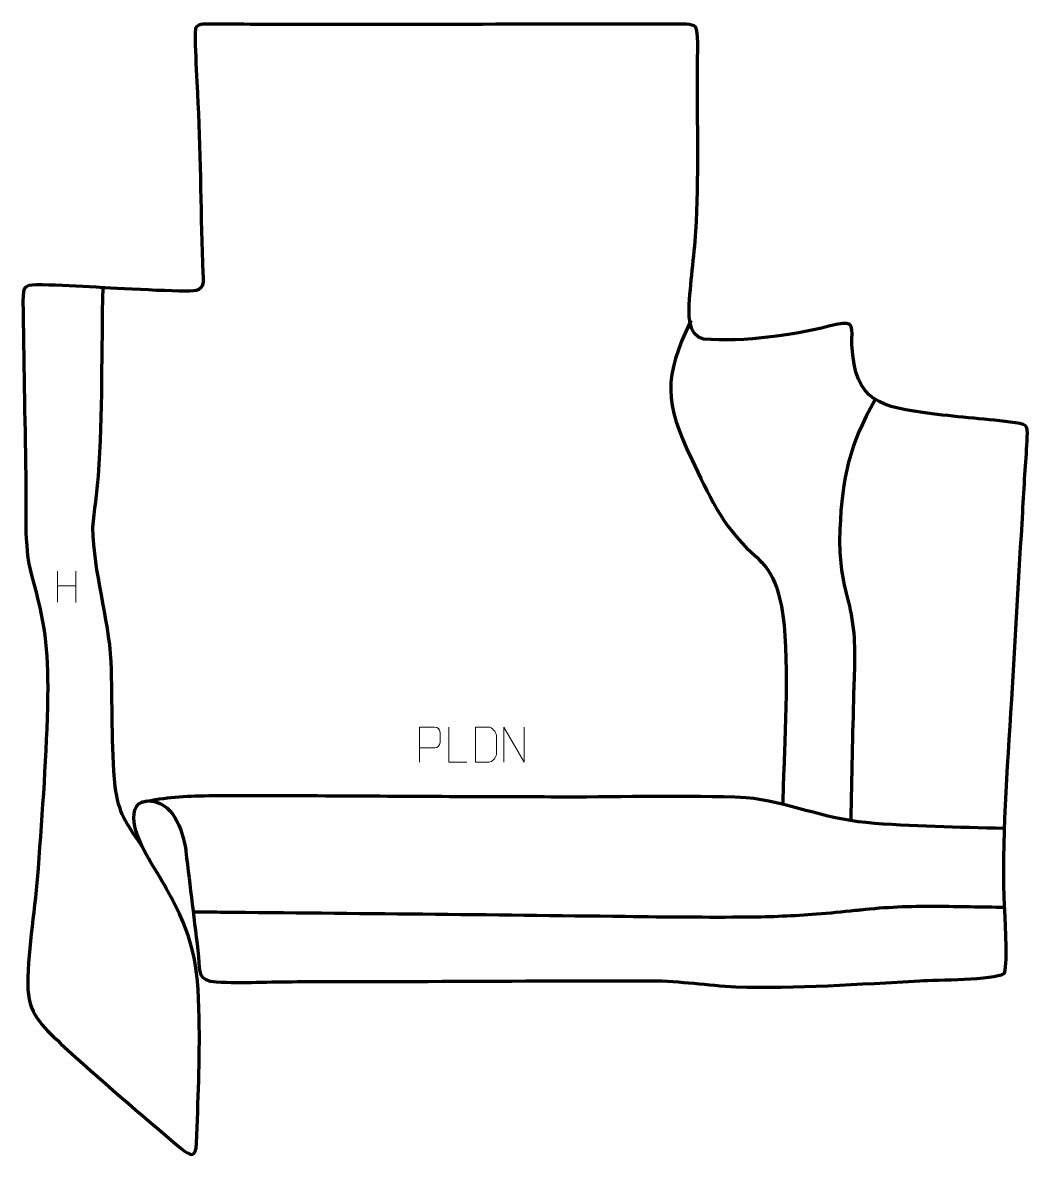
# Model space of a CAD drawing. Header units: millimetres. Extents: x 1152 to 1869, y 152 to 961.
import ezdxf

# ---------------------------------------------------------------- set-up
doc = ezdxf.new("R2010")
doc.units = ezdxf.units.MM
doc.header["$MEASUREMENT"] = 0
doc.layers.add('layer 1', color=7, linetype='Continuous')
doc.layers.add('layer 2', color=7, linetype='Continuous')

msp = doc.modelspace()

# ---------------------------------------------------------------- linework, layer by layer
at = {"layer": 'layer 1', "color": 142, "lineweight": 158}
for points, knots in [([(1209.3171, 772.3503), (1208.3635, 727.8493), (1209.1153, 682.6169), (1206.1035, 638.2587), (1206.1035, 638.2587), (1205.2535, 625.7408), (1203.0267, 613.6092), (1202.1491, 601.3383), (1202.1491, 601.3383), (1202.6235, 568.8818), (1213.4029, 538.2753), (1215.0724, 505.7491), (1215.0724, 505.7491), (1216.3366, 476.6309), (1214.9627, 445.8078), (1218.0551, 417.0475), (1218.0551, 417.0475), (1220.4668, 398.0317), (1225.6018, 391.166), (1236.3167, 376.0264)], [0, 0, 0, 0, 0.16666667, 0.16666667, 0.16666667, 0.16666667, 0.33333333, 0.33333333, 0.33333333, 0.33333333, 0.5, 0.5, 0.5, 0.5, 0.66666667, 0.66666667, 0.66666667, 0.66666667, 1, 1, 1, 1]), ([(1628.1424, 748.9297), (1608.483, 707.9977), (1609.1393, 690.6145), (1628.6727, 649.9055), (1628.6727, 649.9055), (1640.1501, 625.9859), (1651.0238, 601.777), (1671.1522, 583.7355), (1671.1522, 583.7355), (1682.8765, 573.3518), (1687.3652, 566.678), (1691.2826, 551.2067), (1691.2826, 551.2067), (1698.6834, 521.9778), (1695.4016, 460.546), (1694.2227, 428.6962), (1694.2227, 428.6962), (1693.9161, 420.4123), (1693.6318, 412.1315), (1693.4241, 403.8444)], [0, 0, 0, 0, 0.16666667, 0.16666667, 0.16666667, 0.16666667, 0.33333333, 0.33333333, 0.33333333, 0.33333333, 0.5, 0.5, 0.5, 0.5, 0.66666667, 0.66666667, 0.66666667, 0.66666667, 1, 1, 1, 1]), ([(1759.3762, 692.5148), (1740.6142, 660.0605), (1735.8144, 637.2478), (1734.1645, 600.0368), (1734.1645, 600.0368), (1733.4986, 585.0179), (1734.4879, 572.3939), (1737.8577, 557.7225), (1737.8577, 557.7225), (1737.8577, 557.7225), (1738.0881, 556.7521), (1738.0881, 556.7521), (1738.0881, 556.7521), (1738.0881, 556.7521), (1738.3557, 555.6745), (1738.3557, 555.6745), (1738.3557, 555.6745), (1739.6827, 550.633), (1740.982, 545.7499), (1741.9883, 540.624), (1741.9883, 540.624), (1741.9883, 540.624), (1742.1751, 539.6445), (1742.1751, 539.6445), (1742.1751, 539.6445), (1745.5921, 521.1949), (1744.6361, 505.2466), (1744.0207, 486.7021), (1744.0207, 486.7021), (1743.9895, 485.7469), (1743.9607, 484.7917), (1743.9325, 483.8363), (1743.9325, 483.8363), (1743.1337, 453.6939), (1742.5446, 423.546), (1741.8423, 393.4011)], [0, 0, 0, 0, 0.1, 0.1, 0.1, 0.1, 0.2, 0.2, 0.2, 0.2, 0.3, 0.3, 0.3, 0.3, 0.4, 0.4, 0.4, 0.4, 0.5, 0.5, 0.5, 0.5, 0.6, 0.6, 0.6, 0.6, 0.7, 0.7, 0.7, 0.7, 0.8, 0.8, 0.8, 0.8, 1, 1, 1, 1]), ([(1237.2185, 405.9269), (1255.2251, 409.4633), (1266.5877, 410.3699), (1284.9064, 410.4785), (1284.9064, 410.4785), (1343.7874, 410.8276), (1402.873, 410.1702), (1461.7795, 409.9658), (1461.7795, 409.9658), (1487.1526, 409.8777), (1512.5257, 409.7896), (1537.8988, 409.7016), (1537.8988, 409.7016), (1580.8822, 409.6191), (1624.455, 411.1174), (1667.3519, 409.2634), (1667.3519, 409.2634), (1696.6269, 406.1129), (1723.0735, 394.2505), (1752.7114, 391.5152), (1752.7114, 391.5152), (1785.459, 388.5268), (1818.3358, 388.3913), (1851.1746, 387.2371)], [0, 0, 0, 0, 0.14285714, 0.14285714, 0.14285714, 0.14285714, 0.28571429, 0.28571429, 0.28571429, 0.28571429, 0.42857143, 0.42857143, 0.42857143, 0.42857143, 0.57142857, 0.57142857, 0.57142857, 0.57142857, 0.71428571, 0.71428571, 0.71428571, 0.71428571, 1, 1, 1, 1]), ([(1273.9519, 327.7773), (1280.3079, 327.7171), (1286.664, 327.6569), (1293.02, 327.5967), (1293.02, 327.5967), (1389.216, 326.6855), (1485.4132, 325.8127), (1581.6052, 324.542), (1581.6052, 324.542), (1610.733, 324.1563), (1639.8534, 323.8972), (1668.984, 324.1245), (1668.984, 324.1245), (1685.2082, 324.2546), (1701.3406, 324.9938), (1717.5158, 326.2501), (1717.5158, 326.2501), (1726.7409, 326.9882), (1735.9433, 327.8255), (1745.1459, 328.8084), (1745.1459, 328.8084), (1745.1459, 328.8084), (1746.0988, 328.9108), (1746.0988, 328.9108), (1746.0988, 328.9108), (1747.07, 329.0166), (1748.0412, 329.1231), (1749.0123, 329.2298), (1749.0123, 329.2298), (1766.6019, 331.1647), (1783.9068, 331.9153), (1801.5953, 331.7931), (1801.5953, 331.7931), (1801.5953, 331.7931), (1802.5939, 331.7851), (1802.5939, 331.7851), (1802.5939, 331.7851), (1818.889, 331.6401), (1835.1825, 331.2868), (1851.476, 331.0222)], [0, 0, 0, 0, 0.09090909, 0.09090909, 0.09090909, 0.09090909, 0.18181818, 0.18181818, 0.18181818, 0.18181818, 0.27272727, 0.27272727, 0.27272727, 0.27272727, 0.36363636, 0.36363636, 0.36363636, 0.36363636, 0.45454545, 0.45454545, 0.45454545, 0.45454545, 0.54545455, 0.54545455, 0.54545455, 0.54545455, 0.63636364, 0.63636364, 0.63636364, 0.63636364, 0.72727273, 0.72727273, 0.72727273, 0.72727273, 0.81818182, 0.81818182, 0.81818182, 0.81818182, 1, 1, 1, 1])]:
    msp.add_open_spline(points, degree=3, knots=knots, dxfattribs=at)
at = {"layer": 'layer 2', "color": 242, "lineweight": 158}
msp.add_open_spline([(1323.3338, 959.7586), (1421.4509, 959.7649), (1519.566, 959.8182), (1617.6838, 959.8151), (1617.6838, 959.8151), (1621.3016, 959.815), (1629.1578, 960.5998), (1631.5077, 957.7967), (1631.5077, 957.7967), (1633.6522, 954.3336), (1632.89, 939.8339), (1632.8407, 934.867), (1632.8407, 934.867), (1632.559, 896.3875), (1633.6535, 857.7124), (1632.1768, 819.2737), (1632.1768, 819.2737), (1631.1311, 800.6286), (1628.4757, 782.3947), (1627.1378, 763.9111), (1627.1378, 763.9111), (1626.5019, 755.125), (1625.5496, 737.371), (1637.2851, 735.6024), (1637.2851, 735.6024), (1664.0324, 733.0703), (1705.4944, 738.6884), (1731.4351, 746.0834), (1731.4351, 746.0834), (1745.5167, 749.0162), (1742.5213, 743.7888), (1742.6577, 731.6758), (1742.6577, 731.6758), (1744.9112, 689.9498), (1763.1864, 687.5356), (1799.7709, 682.4727), (1799.7709, 682.4727), (1819.5362, 679.823), (1839.4565, 678.6947), (1859.1709, 676.0828), (1859.1709, 676.0828), (1869.0064, 674.7798), (1867.8593, 672.0935), (1867.4406, 663.0058), (1867.4406, 663.0058), (1867.0797, 655.1719), (1866.3617, 647.0646), (1865.8982, 639.1701), (1865.8982, 639.1701), (1865.3753, 630.263), (1864.8524, 621.3559), (1864.3294, 612.4488), (1864.3294, 612.4488), (1861.7149, 567.9134), (1859.1003, 523.3779), (1856.4858, 478.8424), (1856.4858, 478.8424), (1853.4416, 428.022), (1849.2976, 379.54), (1851.5622, 328.4403), (1851.5622, 328.4403), (1851.8243, 322.1721), (1853.7931, 286.9556), (1851.0869, 283.766), (1851.0869, 283.766), (1843.8247, 279.3072), (1802.8071, 279.2578), (1791.1943, 278.6363), (1791.1943, 278.6363), (1748.1606, 276.3116), (1703.0029, 273.0121), (1660.0144, 274.3563), (1660.0144, 274.3563), (1639.7766, 275.2461), (1620.6115, 278.622), (1600.1208, 278.6765), (1600.1208, 278.6765), (1547.1333, 278.8104), (1494.0457, 278.3244), (1441.0399, 278.2117), (1441.0399, 278.2117), (1436.2786, 278.2016), (1431.5174, 278.1916), (1426.7561, 278.1814), (1426.7561, 278.1814), (1426.7561, 278.1814), (1422.9471, 278.1733), (1422.9471, 278.1733), (1422.9471, 278.1733), (1410.5678, 278.147), (1398.1886, 278.1207), (1385.8094, 278.0943), (1385.8094, 278.0943), (1373.1127, 278.0673), (1360.416, 278.0404), (1347.7193, 278.0134), (1347.7193, 278.0134), (1328.824, 277.9316), (1308.8849, 276.9787), (1290.1228, 277.8108), (1290.1228, 277.8108), (1276.7141, 278.952), (1278.6784, 284.1943), (1277.5762, 295.6355), (1277.5762, 295.6355), (1274.6632, 320.7168), (1271.4808, 345.7696), (1268.52, 370.8463), (1268.52, 370.8463), (1268.52, 370.8463), (1268.4079, 371.7981), (1268.4079, 371.7981), (1268.4079, 371.7981), (1266.1979, 386.4737), (1259.0772, 407.2585), (1240.8931, 406.6904), (1240.8931, 406.6904), (1230.8535, 405.9125), (1230.7605, 396.4949), (1232.2292, 388.609), (1232.2292, 388.609), (1235.8775, 373.0594), (1246.7436, 358.5392), (1254.5424, 344.5604), (1254.5424, 344.5604), (1274.0929, 309.0108), (1277.0929, 292.2741), (1278.0327, 251.9), (1278.0327, 251.9), (1278.5007, 222.2789), (1277.2206, 192.6194), (1276.1385, 163.021), (1276.1385, 163.021), (1275.7432, 152.2096), (1271.8961, 153.7326), (1265.1888, 159.2618), (1265.1888, 159.2618), (1236.3475, 183.3681), (1207.2878, 208.3797), (1179.6265, 233.8268), (1179.6265, 233.8268), (1165.6839, 246.9332), (1156.0199, 255.4206), (1155.9547, 275.9262), (1155.9547, 275.9262), (1156.3604, 303.2826), (1161.281, 331.1178), (1163.3287, 358.5815), (1163.3287, 358.5815), (1166.2948, 398.9964), (1169.3295, 440.535), (1170.111, 481.0157), (1170.111, 481.0157), (1170.5317, 516.1841), (1168.2137, 533.6013), (1158.5511, 567.4027), (1158.5511, 567.4027), (1152.9676, 588.6373), (1154.8803, 616.2799), (1154.5483, 638.5329), (1154.5483, 638.5329), (1153.9045, 679.8971), (1153.0424, 721.2579), (1152.5297, 762.6243), (1152.5297, 762.6243), (1152.3818, 774.5564), (1154.6056, 774.3058), (1166.2231, 774.1837), (1166.2231, 774.1837), (1178.8371, 774.0513), (1192.0442, 773.03), (1204.7521, 772.5277), (1204.7521, 772.5277), (1216.0359, 772.065), (1268.9991, 768.6537), (1275.7888, 770.1831), (1275.7888, 770.1831), (1281.9825, 772.0857), (1281.0074, 776.934), (1280.7319, 782.4014), (1280.7319, 782.4014), (1278.9341, 822.9457), (1279.1522, 863.3688), (1277.1389, 904.0054), (1277.1389, 904.0054), (1276.7956, 910.845), (1274.2327, 954.3146), (1275.5109, 956.9732), (1275.5109, 956.9732), (1277.4226, 960.9494), (1283.6491, 959.8414), (1287.5001, 959.8465), (1287.5001, 959.8465), (1299.4458, 959.8623), (1311.3886, 959.7808), (1323.3338, 959.7586)], degree=3, knots=[0, 0, 0, 0, 0.02, 0.02, 0.02, 0.02, 0.04, 0.04, 0.04, 0.04, 0.06, 0.06, 0.06, 0.06, 0.08, 0.08, 0.08, 0.08, 0.1, 0.1, 0.1, 0.1, 0.12, 0.12, 0.12, 0.12, 0.14, 0.14, 0.14, 0.14, 0.16, 0.16, 0.16, 0.16, 0.18, 0.18, 0.18, 0.18, 0.2, 0.2, 0.2, 0.2, 0.22, 0.22, 0.22, 0.22, 0.24, 0.24, 0.24, 0.24, 0.26, 0.26, 0.26, 0.26, 0.28, 0.28, 0.28, 0.28, 0.3, 0.3, 0.3, 0.3, 0.32, 0.32, 0.32, 0.32, 0.34, 0.34, 0.34, 0.34, 0.36, 0.36, 0.36, 0.36, 0.38, 0.38, 0.38, 0.38, 0.4, 0.4, 0.4, 0.4, 0.42, 0.42, 0.42, 0.42, 0.44, 0.44, 0.44, 0.44, 0.46, 0.46, 0.46, 0.46, 0.48, 0.48, 0.48, 0.48, 0.5, 0.5, 0.5, 0.5, 0.52, 0.52, 0.52, 0.52, 0.54, 0.54, 0.54, 0.54, 0.56, 0.56, 0.56, 0.56, 0.58, 0.58, 0.58, 0.58, 0.6, 0.6, 0.6, 0.6, 0.62, 0.62, 0.62, 0.62, 0.64, 0.64, 0.64, 0.64, 0.66, 0.66, 0.66, 0.66, 0.68, 0.68, 0.68, 0.68, 0.7, 0.7, 0.7, 0.7, 0.72, 0.72, 0.72, 0.72, 0.74, 0.74, 0.74, 0.74, 0.76, 0.76, 0.76, 0.76, 0.78, 0.78, 0.78, 0.78, 0.8, 0.8, 0.8, 0.8, 0.82, 0.82, 0.82, 0.82, 0.84, 0.84, 0.84, 0.84, 0.86, 0.86, 0.86, 0.86, 0.88, 0.88, 0.88, 0.88, 0.9, 0.9, 0.9, 0.9, 0.92, 0.92, 0.92, 0.92, 0.94, 0.94, 0.94, 0.94, 0.96, 0.96, 0.96, 0.96, 1, 1, 1, 1], dxfattribs=at)
at = {"layer": 'layer 2', "color": 250, "lineweight": 9}
for points in [[(1177.1771, 570.4327), (1177.1771, 570.4327), (1177.1771, 548.24), (1177.1771, 548.24)], [(1190.2928, 570.4327), (1190.2928, 570.4327), (1190.2928, 548.0824), (1190.2928, 548.0824)], [(1177.1946, 559.7903), (1177.1946, 559.7903), (1190.2928, 559.7903), (1190.2928, 559.7903)]]:
    msp.add_open_spline(points, degree=3, dxfattribs=at)
for points, knots in [([(1434.8371, 434.3459), (1434.8371, 434.3459), (1434.8371, 459.2995), (1434.8371, 459.2995), (1434.8371, 459.2995), (1438.4321, 459.2995), (1442.0274, 459.2995), (1445.6228, 459.2995), (1445.6228, 459.2995), (1447.948, 459.2616), (1449.5054, 457.7715), (1449.5012, 455.4054), (1449.5012, 455.4054), (1449.5008, 453.3697), (1449.5008, 450.3104), (1449.5012, 448.2744), (1449.5012, 448.2744), (1449.4947, 446.399), (1447.6825, 444.4571), (1445.6729, 444.438), (1445.6729, 444.438), (1445.6729, 444.438), (1434.8371, 444.438), (1434.8371, 444.438)], [0, 0, 0, 0, 0.14285714, 0.14285714, 0.14285714, 0.14285714, 0.28571429, 0.28571429, 0.28571429, 0.28571429, 0.42857143, 0.42857143, 0.42857143, 0.42857143, 0.57142857, 0.57142857, 0.57142857, 0.57142857, 0.71428571, 0.71428571, 0.71428571, 0.71428571, 1, 1, 1, 1]), ([(1468.6438, 434.3459), (1468.6438, 434.3459), (1455.6947, 434.3459), (1455.6947, 434.3459), (1455.6947, 434.3459), (1455.6947, 434.3459), (1455.6947, 459.2995), (1455.6947, 459.2995)], [0, 0, 0, 0, 0.33333333, 0.33333333, 0.33333333, 0.33333333, 1, 1, 1, 1]), ([(1474.7769, 434.3741), (1477.1087, 434.3745), (1482.0589, 434.3505), (1484.3904, 434.3502), (1484.3904, 434.3502), (1486.3154, 434.2448), (1489.634, 437.7864), (1489.6228, 439.8037), (1489.6228, 439.8037), (1489.6224, 445.5738), (1489.6224, 447.7435), (1489.6228, 453.5128), (1489.6228, 453.5128), (1489.6185, 455.6509), (1486.244, 459.311), (1484.0916, 459.2975), (1484.0916, 459.2975), (1481.7659, 459.2975), (1477.0416, 459.2975), (1474.7155, 459.2975), (1474.7155, 459.2975), (1474.7159, 453.5506), (1474.7772, 440.1214), (1474.7769, 434.3741)], [0, 0, 0, 0, 0.14285714, 0.14285714, 0.14285714, 0.14285714, 0.28571429, 0.28571429, 0.28571429, 0.28571429, 0.42857143, 0.42857143, 0.42857143, 0.42857143, 0.57142857, 0.57142857, 0.57142857, 0.57142857, 0.71428571, 0.71428571, 0.71428571, 0.71428571, 1, 1, 1, 1]), ([(1494.8418, 434.346), (1494.8418, 434.346), (1494.8418, 459.2995), (1494.8418, 459.2995), (1494.8418, 459.2995), (1494.8418, 459.2995), (1509.4966, 434.346), (1509.4966, 434.346), (1509.4966, 434.346), (1509.4966, 434.346), (1509.4966, 459.2995), (1509.4966, 459.2995)], [0, 0, 0, 0, 0.25, 0.25, 0.25, 0.25, 0.5, 0.5, 0.5, 0.5, 1, 1, 1, 1])]:
    msp.add_open_spline(points, degree=3, knots=knots, dxfattribs=at)

doc.saveas('drawing.dxf')
